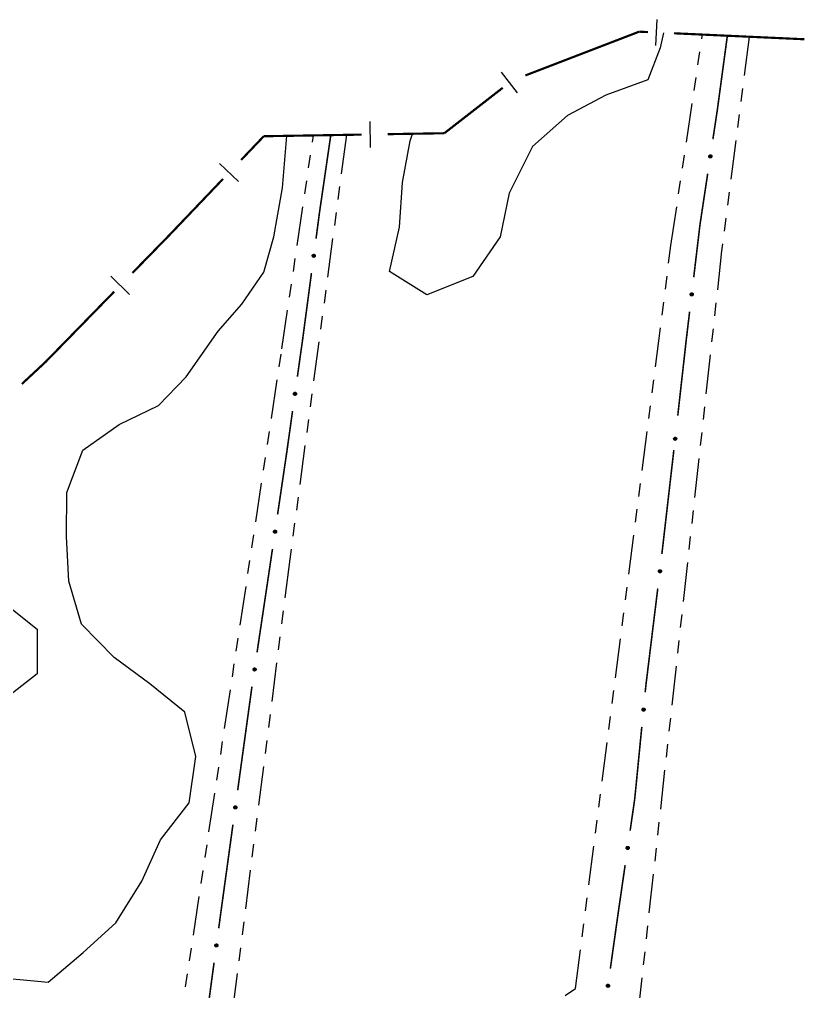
# Model space of a CAD drawing. Extents: x 211453 to 215163, y 4877397 to 4881305.
# Drawn here: x 211719.8 to 211810, y 4878632.4 to 4878744.1 of the extents above; entities that cross this region are included whole.
import ezdxf

# ---------------------------------------------------------------- set-up
doc = ezdxf.new("R2010")
doc.units = 0
doc.header["$LTSCALE"] = 1.5
doc.header["$MEASUREMENT"] = 0
doc.linetypes.add('TRACO_25', pattern=[8, 3, -1, 1, -1, 1, -1])
for name, color, linetype in [('HD-LAGOS-PERENE', 170, 'CONTINUOUS'), ('LM-LIM-SETORES-BAIRROS', 250, 'CONTINUOUS'), ('SV-EIXO-RUA-N-PAV', 6, 'CONTINUOUS'), ('SV-RUA-NAO-PAV', 7, 'CONTINUOUS')]:
    doc.layers.add(name, color=color, linetype=linetype)

msp = doc.modelspace()

# ---------------------------------------------------------------- linework, layer by layer
at = {"layer": 'HD-LAGOS-PERENE', "linetype": 'Continuous'}
for points in [[(211793.740484, 4878742.528028, 8.900029), (211793.326705, 4878740.82119, 8.900029), (211791.942436, 4878737.107979, 8.900029), (211787.112033, 4878735.357978, 8.900029), (211782.691596, 4878733.018007, 8.900029), (211778.68107, 4878729.468091, 8.900029), (211776.020448, 4878724.128268, 8.900029), (211774.979933, 4878719.078457, 8.900029), (211771.839361, 4878714.548593, 8.900029), (211766.5589, 4878712.418601, 8.900029), (211762.278931, 4878715.108428, 8.900029), (211763.419455, 4878720.198239, 8.900029), (211763.759942, 4878725.338036, 8.900029), (211764.643637, 4878730.123816, 8.900029), (211764.897858, 4878730.932699, 8.900029)], [(211717.77927, 4878633.971051, 9.675392), (211723.07949, 4878633.47115, 9.675392), (211727.080004, 4878636.891072, 9.675392), (211730.830506, 4878640.310989, 9.675392), (211733.811092, 4878645.08084, 9.675392), (211735.981637, 4878649.84068, 9.675392), (211739.24219, 4878654.090556, 9.675392), (211740.022715, 4878659.400353, 9.675392), (211738.753119, 4878664.510127, 9.675392), (211734.733212, 4878667.739936, 9.675392), (211730.653283, 4878670.759753, 9.675392), (211726.893447, 4878674.609541, 9.675392), (211725.433825, 4878679.54932, 9.675392), (211725.174282, 4878684.679108, 9.675392), (211725.194746, 4878689.738903, 9.675392), (211727.045284, 4878694.608734, 9.675392), (211731.205761, 4878697.528678, 9.675392), (211735.726187, 4878699.708657, 9.675392), (211738.927743, 4878703.030712, 9.675392), (211742.604599, 4878708.255719, 9.675392), (211745.313862, 4878711.352019, 9.675392), (211747.829606, 4878715.028876, 9.675392), (211748.990719, 4878719.09277, 9.675392), (211749.958313, 4878724.704815, 9.675392), (211750.486639, 4878730.692512, 9.675392)], [(211717.813229, 4878677.219301, 9.675392), (211721.813138, 4878674.029489, 9.675392), (211721.812669, 4878668.899697, 9.675392), (211717.732172, 4878665.709765, 9.675392)]]:
    msp.add_polyline3d(points, dxfattribs=at)
at = {"layer": 'LM-LIM-SETORES-BAIRROS'}
for points in [[(211792.863641, 4878741.066616), (211793.000902, 4878744.063474)], [(211776.972705, 4878735.63925), (211775.130883, 4878738.007307)], [(211760.078153, 4878729.352166), (211760.028159, 4878732.35175)], [(211744.92509, 4878725.440394), (211742.755023, 4878727.511822)], [(211732.420347, 4878712.470173), (211730.273624, 4878714.565783)]]:
    msp.add_lwpolyline(points, dxfattribs=at)
at = {"layer": 'LM-LIM-SETORES-BAIRROS', "const_width": 0.25}
for points in [[(211777.867387, 4878737.631714), (211790.00088, 4878742.298442)], [(211790.00088, 4878742.298442), (211790.932223, 4878742.656651)], [(211790.932223, 4878742.656651), (211791.933319, 4878742.610799)], [(211794.930177, 4878742.473538), (211809.914469, 4878741.787233)], [(211768.556594, 4878730.993678), (211775.262442, 4878736.209338)], [(211747.292435, 4878730.092886), (211747.822421, 4878730.648109)], [(211747.822421, 4878730.648109), (211759.053295, 4878730.835293)], [(211762.052878, 4878730.885287), (211768.052045, 4878730.985275)], [(211768.052045, 4878730.985275), (211768.556594, 4878730.993678)], [(211745.221008, 4878727.922819), (211747.292435, 4878730.092886)], [(211736.93698, 4878719.244314), (211743.149581, 4878725.752752)], [(211732.744059, 4878714.949126), (211736.935279, 4878719.242572)], [(211736.935279, 4878719.242572), (211736.93698, 4878719.244314)], [(211722.768628, 4878704.730392), (211730.648449, 4878712.802404)], [(211720.047911, 4878702.194131), (211722.242313, 4878704.23976)], [(211722.242313, 4878704.23976), (211722.768628, 4878704.730392)]]:
    msp.add_lwpolyline(points, dxfattribs=at)
at = {"layer": 'SV-EIXO-RUA-N-PAV', "const_width": 0.18}
for points in [[(211801.059654, 4878742.192799), (211799.988311, 4878734.26486)], [(211799.988311, 4878734.26486), (211799.906862, 4878733.662134)], [(211799.906862, 4878733.662134), (211799.399908, 4878730.308438)], [(211755.517909, 4878730.776367), (211754.363454, 4878722.860103)], [(211798.802048, 4878726.35337), (211798.054725, 4878721.409534)], [(211754.363454, 4878722.860103), (211754.236519, 4878721.989691)], [(211754.236519, 4878721.989691), (211753.825535, 4878718.896494)], [(211797.918978, 4878720.511522), (211797.197758, 4878714.46258)], [(211798.054725, 4878721.409534), (211797.918978, 4878720.511522)], [(211753.298696, 4878714.93134), (211752.376729, 4878707.992322)], [(211796.72419, 4878710.490713), (211796.369013, 4878707.511812)], [(211752.299607, 4878707.411881), (211751.684872, 4878703.040435)], [(211752.376729, 4878707.992322), (211752.299607, 4878707.411881)], [(211796.338866, 4878707.258967), (211795.364548, 4878698.568047)], [(211796.369013, 4878707.511812), (211796.338866, 4878707.258967)], [(211751.127853, 4878699.079409), (211750.570834, 4878695.118382)], [(211750.570834, 4878695.118382), (211750.464638, 4878694.363212)], [(211750.464638, 4878694.363212), (211749.406955, 4878687.203515)], [(211794.914873, 4878694.593407), (211793.540918, 4878682.672323)], [(211748.822391, 4878683.24646), (211748.530108, 4878681.267933)], [(211748.476755, 4878680.906771), (211747.052863, 4878671.377648)], [(211748.530108, 4878681.267933), (211748.476755, 4878680.906771)], [(211793.067303, 4878678.700487), (211791.728667, 4878667.782243)], [(211746.463814, 4878667.42127), (211744.826915, 4878655.533437)], [(211791.700472, 4878667.552274), (211791.625507, 4878666.787631)], [(211791.728667, 4878667.782243), (211791.700472, 4878667.552274)], [(211791.235221, 4878662.806717), (211790.45465, 4878654.844889)], [(211790.426188, 4878654.554576), (211789.893913, 4878650.88468)], [(211790.45465, 4878654.844889), (211790.426188, 4878654.554576)], [(211744.281282, 4878651.570826), (211742.9172, 4878641.664299)], [(211789.319768, 4878646.9261), (211788.602086, 4878641.977874)], [(211742.89539, 4878641.505906), (211742.648966, 4878639.682369)], [(211742.9172, 4878641.664299), (211742.89539, 4878641.505906)], [(211788.489276, 4878641.200078), (211787.622375, 4878635.046779)], [(211788.602086, 4878641.977874), (211788.489276, 4878641.200078)], [(211742.113295, 4878635.718399), (211741.175869, 4878628.781452)]]:
    msp.add_lwpolyline(points, dxfattribs=at)
at = {"layer": 'SV-EIXO-RUA-N-PAV'}
for points in [[(211799.231297, 4878728.456517), (211799.260878, 4878728.417568), (211799.278337, 4878728.378045), (211799.28341, 4878728.340889), (211799.279332, 4878728.306887), (211799.271242, 4878728.27257), (211799.255453, 4878728.239772), (211799.229865, 4878728.207251), (211799.191002, 4878728.177303), (211799.149339, 4878728.16208), (211799.113178, 4878728.155157), (211799.077477, 4878728.157368), (211799.044272, 4878728.165785), (211799.010745, 4878728.183313), (211798.978042, 4878728.209566), (211798.948874, 4878728.249373), (211798.932024, 4878728.288238), (211798.92806, 4878728.324305), (211798.93051, 4878728.360182), (211798.939189, 4878728.395117), (211798.954874, 4878728.427224), (211798.981366, 4878728.460103), (211799.021036, 4878728.488372), (211799.059608, 4878728.50562), (211799.09561, 4878728.510089), (211799.130877, 4878728.506882), (211799.165394, 4878728.499187), (211799.199025, 4878728.484687), (211799.231297, 4878728.456517)], [(211753.690161, 4878717.041847), (211753.720435, 4878717.003435), (211753.7386, 4878716.964231), (211753.744339, 4878716.927173), (211753.740872, 4878716.893102), (211753.733398, 4878716.858647), (211753.718199, 4878716.82557), (211753.693199, 4878716.792596), (211753.654879, 4878716.761956), (211753.613495, 4878716.745987), (211753.577464, 4878716.738417), (211753.54173, 4878716.739987), (211753.50838, 4878716.747808), (211753.474544, 4878716.764732), (211753.441375, 4878716.790394), (211753.411498, 4878716.829672), (211753.393953, 4878716.868228), (211753.389343, 4878716.904219), (211753.391149, 4878716.940134), (211753.399201, 4878716.975219), (211753.414307, 4878717.007602), (211753.440205, 4878717.040951), (211753.479363, 4878717.069926), (211753.517619, 4878717.087864), (211753.553535, 4878717.092978), (211753.588854, 4878717.090403), (211753.623504, 4878717.083328), (211753.657389, 4878717.069434), (211753.690161, 4878717.041847)], [(211797.087291, 4878712.606284), (211797.118078, 4878712.568282), (211797.136768, 4878712.529325), (211797.143004, 4878712.492347), (211797.139994, 4878712.458233), (211797.132984, 4878712.42368), (211797.11823, 4878712.390403), (211797.093674, 4878712.357096), (211797.055769, 4878712.325944), (211797.014604, 4878712.309422), (211796.978678, 4878712.301368), (211796.942925, 4878712.302459), (211796.909473, 4878712.309831), (211796.875413, 4878712.326299), (211796.841902, 4878712.351514), (211796.811501, 4878712.390387), (211796.79344, 4878712.428705), (211796.788348, 4878712.46463), (211796.789672, 4878712.500566), (211796.797251, 4878712.535756), (211796.811922, 4878712.568339), (211796.83737, 4878712.602033), (211796.876135, 4878712.631531), (211796.914147, 4878712.64998), (211796.949991, 4878712.655576), (211796.985341, 4878712.653476), (211797.020083, 4878712.646866), (211797.054152, 4878712.633428), (211797.087291, 4878712.606284)], [(211751.535379, 4878701.186873), (211751.56536, 4878701.148232), (211751.583226, 4878701.108891), (211751.588682, 4878701.071789), (211751.584955, 4878701.037746), (211751.57722, 4878701.003349), (211751.56177, 4878700.970389), (211751.536518, 4878700.937606), (211751.497967, 4878700.907259), (211751.456463, 4878700.891606), (211751.420375, 4878700.88431), (211751.384653, 4878700.886152), (211751.351364, 4878700.894227), (211751.317658, 4878700.911408), (211751.284685, 4878700.937322), (211751.255108, 4878700.976826), (211751.237858, 4878701.015515), (211751.233522, 4878701.05154), (211751.235601, 4878701.08744), (211751.24392, 4878701.122463), (211751.259272, 4878701.154729), (211751.285424, 4878701.187881), (211751.324801, 4878701.216556), (211751.363192, 4878701.234202), (211751.399146, 4878701.239043), (211751.434444, 4878701.236199), (211751.469039, 4878701.22886), (211751.502818, 4878701.214709), (211751.535379, 4878701.186873)], [(211795.190389, 4878696.022484), (211795.221326, 4878695.984603), (211795.240168, 4878695.94572), (211795.246549, 4878695.908767), (211795.243672, 4878695.874641), (211795.236798, 4878695.840061), (211795.222175, 4878695.806726), (211795.19775, 4878695.773323), (211795.159968, 4878695.742023), (211795.118867, 4878695.725339), (211795.082973, 4878695.717145), (211795.047217, 4878695.718095), (211795.013735, 4878695.725337), (211794.979611, 4878695.741671), (211794.946002, 4878695.766754), (211794.915448, 4878695.805507), (211794.897238, 4878695.843754), (211794.892004, 4878695.879659), (211794.893187, 4878695.9156), (211794.900629, 4878695.95082), (211794.915171, 4878695.983459), (211794.940487, 4878696.017253), (211794.979136, 4878696.046903), (211795.017075, 4878696.065501), (211795.052897, 4878696.071237), (211795.088255, 4878696.069276), (211795.123023, 4878696.062803), (211795.157144, 4878696.049499), (211795.190389, 4878696.022484)], [(211749.244569, 4878685.351039), (211749.274281, 4878685.312189), (211749.291872, 4878685.272725), (211749.297071, 4878685.235586), (211749.293107, 4878685.20157), (211749.285132, 4878685.167227), (211749.269453, 4878685.134376), (211749.243974, 4878685.101769), (211749.205213, 4878685.071691), (211749.163601, 4878685.056327), (211749.127463, 4878685.049283), (211749.091755, 4878685.051374), (211749.058522, 4878685.05968), (211749.024937, 4878685.077095), (211748.992145, 4878685.103238), (211748.962844, 4878685.142946), (211748.945863, 4878685.181754), (211748.941778, 4878685.217808), (211748.944107, 4878685.253693), (211748.952669, 4878685.288657), (211748.968246, 4878685.320816), (211748.994627, 4878685.353785), (211749.034203, 4878685.382186), (211749.072716, 4878685.399564), (211749.108703, 4878685.404154), (211749.14398, 4878685.401066), (211749.178524, 4878685.393486), (211749.212203, 4878685.3791), (211749.244569, 4878685.351039)], [(211793.437438, 4878680.814839), (211793.468099, 4878680.776735), (211793.486659, 4878680.737716), (211793.492772, 4878680.700717), (211793.489648, 4878680.666614), (211793.482523, 4878680.632084), (211793.467659, 4878680.598856), (211793.442992, 4878680.565631), (211793.404984, 4878680.534606), (211793.363764, 4878680.51822), (211793.327811, 4878680.510286), (211793.292063, 4878680.511496), (211793.258635, 4878680.518979), (211793.22463, 4878680.535561), (211793.191204, 4878680.560887), (211793.160932, 4878680.59986), (211793.142999, 4878680.638238), (211793.138026, 4878680.67418), (211793.139469, 4878680.710112), (211793.147166, 4878680.745276), (211793.161945, 4878680.77781), (211793.187505, 4878680.811419), (211793.226367, 4878680.840788), (211793.26444, 4878680.859111), (211793.300303, 4878680.864587), (211793.335646, 4878680.86237), (211793.370366, 4878680.855645), (211793.404389, 4878680.842093), (211793.437438, 4878680.814839)], [(211746.887399, 4878669.525444), (211746.917046, 4878669.486545), (211746.934572, 4878669.447051), (211746.939709, 4878669.409904), (211746.935688, 4878669.375895), (211746.927657, 4878669.341565), (211746.911923, 4878669.30874), (211746.88639, 4878669.276176), (211746.847578, 4878669.246162), (211746.805941, 4878669.230867), (211746.769792, 4878669.223883), (211746.734087, 4878669.226033), (211746.700868, 4878669.234394), (211746.667312, 4878669.251865), (211746.634564, 4878669.278062), (211746.605328, 4878669.317819), (211746.588412, 4878669.356656), (211746.584387, 4878669.392717), (211746.586776, 4878669.428598), (211746.595396, 4878669.463547), (211746.611026, 4878669.49568), (211746.637462, 4878669.528605), (211746.677085, 4878669.556941), (211746.715627, 4878669.574255), (211746.751621, 4878669.578785), (211746.786893, 4878669.575638), (211746.821424, 4878669.568001), (211746.855079, 4878669.553559), (211746.887399, 4878669.525444)], [(211791.553938, 4878664.929428), (211791.585515, 4878664.892079), (211791.605016, 4878664.853522), (211791.612025, 4878664.816683), (211791.60973, 4878664.782514), (211791.603445, 4878664.747821), (211791.589392, 4878664.714242), (211791.565539, 4878664.680428), (211791.528295, 4878664.64849), (211791.487484, 4878664.631109), (211791.451734, 4878664.622305), (211791.415967, 4878664.622646), (211791.382368, 4878664.629317), (211791.34797, 4878664.645068), (211791.313939, 4878664.669575), (211791.28273, 4878664.707803), (211791.263871, 4878664.745734), (211791.258027, 4878664.781545), (211791.258598, 4878664.817501), (211791.265439, 4878664.852842), (211791.279424, 4878664.885724), (211791.304161, 4878664.919944), (211791.3423, 4878664.950247), (211791.379917, 4878664.969489), (211791.415636, 4878664.975834), (211791.451023, 4878664.974475), (211791.485895, 4878664.968594), (211791.520238, 4878664.955873), (211791.553938, 4878664.929428)], [(211744.68275, 4878653.679453), (211744.712842, 4878653.640898), (211744.73082, 4878653.601609), (211744.736384, 4878653.564523), (211744.732755, 4878653.53047), (211744.725118, 4878653.49605), (211744.709762, 4878653.463046), (211744.684606, 4878653.43019), (211744.646141, 4878653.399732), (211744.604682, 4878653.38396), (211744.568616, 4878653.376561), (211744.532889, 4878653.378301), (211744.499576, 4878653.386279), (211744.465821, 4878653.403364), (211744.432774, 4878653.429183), (211744.403084, 4878653.468601), (211744.385722, 4878653.507241), (211744.381283, 4878653.543253), (211744.383259, 4878653.579159), (211744.391477, 4878653.614206), (211744.406737, 4878653.646516), (211744.432793, 4878653.679742), (211744.472087, 4878653.708531), (211744.510428, 4878653.726287), (211744.546368, 4878653.731231), (211744.581674, 4878653.728489), (211744.61629, 4878653.72125), (211744.650109, 4878653.707195), (211744.68275, 4878653.679453)], [(211789.736404, 4878649.031782), (211789.766218, 4878648.993011), (211789.783913, 4878648.953593), (211789.789209, 4878648.916468), (211789.785335, 4878648.882442), (211789.777451, 4878648.848078), (211789.761858, 4878648.815185), (211789.736466, 4878648.782512), (211789.697783, 4878648.752332), (211789.656212, 4878648.736858), (211789.620093, 4878648.729719), (211789.58438, 4878648.731716), (211789.551125, 4878648.739934), (211789.517494, 4878648.757261), (211789.484633, 4878648.783317), (211789.455227, 4878648.822948), (211789.438145, 4878648.861712), (211789.433965, 4878648.897755), (211789.4362, 4878648.933646), (211789.444669, 4878648.968632), (211789.460161, 4878649.000832), (211789.486456, 4878649.03387), (211789.525956, 4878649.062376), (211789.564424, 4878649.079855), (211789.600399, 4878649.08454), (211789.635684, 4878649.081544), (211789.670247, 4878649.074056), (211789.703964, 4878649.059758), (211789.736404, 4878649.031782)], [(211742.509461, 4878637.828028), (211742.53965, 4878637.789549), (211742.557727, 4878637.750305), (211742.563383, 4878637.713233), (211742.55984, 4878637.679171), (211742.55229, 4878637.644732), (211742.537017, 4878637.611689), (211742.511943, 4878637.578771), (211742.473555, 4878637.548216), (211742.432136, 4878637.53234), (211742.396089, 4878637.52485), (211742.360358, 4878637.5265), (211742.327025, 4878637.534395), (211742.293227, 4878637.551394), (211742.260115, 4878637.57713), (211742.230325, 4878637.616474), (211742.212867, 4878637.65507), (211742.208337, 4878637.691071), (211742.210223, 4878637.726981), (211742.218353, 4878637.762049), (211742.233531, 4878637.794397), (211742.259504, 4878637.827689), (211742.298726, 4878637.856577), (211742.337021, 4878637.874429), (211742.372949, 4878637.879463), (211742.408262, 4878637.87681), (211742.442896, 4878637.869658), (211742.47675, 4878637.855688), (211742.509461, 4878637.828028)], [(211787.47241, 4878633.193255), (211787.502382, 4878633.154606), (211787.520237, 4878633.11526), (211787.525685, 4878633.078157), (211787.521949, 4878633.044116), (211787.514205, 4878633.00972), (211787.498746, 4878632.976764), (211787.473487, 4878632.943987), (211787.434927, 4878632.91365), (211787.393419, 4878632.898008), (211787.35733, 4878632.890721), (211787.321609, 4878632.892572), (211787.288321, 4878632.900655), (211787.254619, 4878632.917845), (211787.221653, 4878632.943768), (211787.192086, 4878632.983279), (211787.174846, 4878633.021972), (211787.170519, 4878633.057998), (211787.172608, 4878633.093898), (211787.180935, 4878633.128919), (211787.196296, 4878633.161181), (211787.222456, 4878633.194326), (211787.26184, 4878633.222992), (211787.300236, 4878633.240628), (211787.336191, 4878633.245459), (211787.371488, 4878633.242607), (211787.406082, 4878633.235259), (211787.439856, 4878633.221099), (211787.47241, 4878633.193255)]]:
    msp.add_lwpolyline(points, close=True, dxfattribs=at)
for points in [[(211798.939189, 4878728.395117), (211798.932024, 4878728.288238)], [(211798.947011, 4878728.406784), (211798.940924, 4878728.275222)], [(211798.954874, 4878728.427224), (211798.948874, 4878728.249373)], [(211798.969649, 4878728.437863), (211798.964158, 4878728.237209)], [(211798.981366, 4878728.460103), (211798.978042, 4878728.209566)], [(211799.00214, 4878728.470212), (211798.994343, 4878728.199526)], [(211799.021036, 4878728.488372), (211799.010745, 4878728.183313)], [(211799.039007, 4878728.495), (211799.027178, 4878728.179382)], [(211799.059608, 4878728.50562), (211799.044272, 4878728.165785)], [(211799.07633, 4878728.504538), (211799.06083, 4878728.164635)], [(211799.09561, 4878728.510089), (211799.077477, 4878728.157368)], [(211799.112429, 4878728.505982), (211799.093006, 4878728.158391)], [(211799.130877, 4878728.506882), (211799.113178, 4878728.155157)], [(211799.148653, 4878728.499126), (211799.133765, 4878728.16327)], [(211799.165394, 4878728.499187), (211799.149339, 4878728.16208)], [(211799.181363, 4878728.487281), (211799.171291, 4878728.174158)], [(211799.199025, 4878728.484687), (211799.191002, 4878728.177303)], [(211799.213257, 4878728.47004), (211799.2091, 4878728.196043)], [(211799.231297, 4878728.456517), (211799.229865, 4878728.207251)], [(211799.246548, 4878728.434647), (211799.243348, 4878728.230887)], [(211799.260878, 4878728.417568), (211799.255453, 4878728.239772)], [(211799.270928, 4878728.395081), (211799.263695, 4878728.265072)], [(211799.278337, 4878728.378045), (211799.271242, 4878728.27257)], [(211753.399201, 4878716.975219), (211753.393953, 4878716.868228)], [(211753.406812, 4878716.987025), (211753.403085, 4878716.855374)], [(211753.414307, 4878717.007602), (211753.411498, 4878716.829672)], [(211753.42889, 4878717.018504), (211753.426998, 4878716.817784)], [(211753.440205, 4878717.040951), (211753.441375, 4878716.790394)], [(211753.460795, 4878717.051431), (211753.457853, 4878716.780648)], [(211753.479363, 4878717.069926), (211753.474544, 4878716.764732)], [(211753.497212, 4878717.076875), (211753.491045, 4878716.761097)], [(211753.517619, 4878717.087864), (211753.50838, 4878716.747808)], [(211753.534357, 4878717.087082), (211753.524955, 4878716.746955)], [(211753.553535, 4878717.092978), (211753.54173, 4878716.739987)], [(211753.570424, 4878717.089172), (211753.557239, 4878716.741289)], [(211753.588854, 4878717.090403), (211753.577464, 4878716.738417)], [(211753.606766, 4878717.082967), (211753.597903, 4878716.746899)], [(211753.623504, 4878717.083328), (211753.613495, 4878716.745987)], [(211753.639683, 4878717.071711), (211753.635228, 4878716.758458)], [(211753.657389, 4878717.069434), (211753.654879, 4878716.761956)], [(211753.671882, 4878717.055044), (211753.672638, 4878716.781017)], [(211753.690161, 4878717.041847), (211753.693199, 4878716.792596)], [(211753.705801, 4878717.020254), (211753.706255, 4878716.81647)], [(211753.720435, 4878717.003435), (211753.718199, 4878716.82557)], [(211753.730887, 4878716.981132), (211753.725987, 4878716.851014)], [(211753.7386, 4878716.964231), (211753.733398, 4878716.858647)], [(211796.797251, 4878712.535756), (211796.79344, 4878712.428705)], [(211796.804704, 4878712.547663), (211796.802744, 4878712.415974)], [(211796.811922, 4878712.568339), (211796.811501, 4878712.390387)], [(211796.826357, 4878712.579436), (211796.827159, 4878712.378709)], [(211796.83737, 4878712.602033), (211796.841902, 4878712.351514)], [(211796.857817, 4878712.612788), (211796.85851, 4878712.34199)], [(211796.876135, 4878712.631531), (211796.875413, 4878712.326299)], [(211796.893889, 4878712.638719), (211796.891961, 4878712.322886)], [(211796.914147, 4878712.64998), (211796.909473, 4878712.309831)], [(211796.930894, 4878712.649423), (211796.926058, 4878712.309201)], [(211796.949991, 4878712.655576), (211796.942925, 4878712.302459)], [(211796.96693, 4878712.651997), (211796.958415, 4878712.303969)], [(211796.985341, 4878712.653476), (211796.978678, 4878712.301368)], [(211797.003352, 4878712.646281), (211796.999, 4878712.310123)], [(211797.020083, 4878712.646866), (211797.014604, 4878712.309422)], [(211797.036417, 4878712.635467), (211797.036167, 4878712.322182)], [(211797.054152, 4878712.633428), (211797.055769, 4878712.325944)], [(211797.068836, 4878712.619234), (211797.073271, 4878712.345242)], [(211797.087291, 4878712.606284), (211797.093674, 4878712.357096)], [(211797.10322, 4878712.584902), (211797.106409, 4878712.381142)], [(211797.118078, 4878712.568282), (211797.11823, 4878712.390403)], [(211797.128828, 4878712.54612), (211797.125675, 4878712.415948)], [(211797.136768, 4878712.529325), (211797.132984, 4878712.42368)], [(211751.24392, 4878701.122463), (211751.237858, 4878701.015515)], [(211751.251621, 4878701.13421), (211751.246892, 4878701.002592)], [(211751.259272, 4878701.154729), (211751.255108, 4878700.976826)], [(211751.273937, 4878701.16552), (211751.270517, 4878700.964821)], [(211751.285424, 4878701.187881), (211751.284685, 4878700.937322)], [(211751.306092, 4878701.198203), (211751.301089, 4878700.927451)], [(211751.324801, 4878701.216556), (211751.317658, 4878700.911408)], [(211751.342702, 4878701.22337), (211751.33413, 4878700.907647)], [(211751.363192, 4878701.234202), (211751.351364, 4878700.894227)], [(211751.379924, 4878701.233293), (211751.367932, 4878700.893248)], [(211751.399146, 4878701.239043), (211751.384653, 4878700.886152)], [(211751.416006, 4878701.235109), (211751.400172, 4878700.887336)], [(211751.434444, 4878701.236199), (211751.420375, 4878700.88431)], [(211751.452299, 4878701.228627), (211751.440877, 4878700.892636)], [(211751.469039, 4878701.22886), (211751.456463, 4878700.891606)], [(211751.48513, 4878701.21712), (211751.478289, 4878700.90391)], [(211751.502818, 4878701.214709), (211751.497967, 4878700.907259)], [(211751.517201, 4878701.200209), (211751.51587, 4878700.926184)], [(211751.535379, 4878701.186873), (211751.536518, 4878700.937606)], [(211751.550855, 4878701.165161), (211751.549757, 4878700.961379)], [(211751.56536, 4878701.148232), (211751.56177, 4878700.970389)], [(211751.575641, 4878701.125849), (211751.569751, 4878700.995772)], [(211751.583226, 4878701.108891), (211751.57722, 4878701.003349)], [(211794.908034, 4878695.962755), (211794.906592, 4878695.83106)], [(211794.915171, 4878695.983459), (211794.915448, 4878695.805507)], [(211794.929562, 4878695.994613), (211794.931152, 4878695.793891)], [(211794.940487, 4878696.017253), (211794.946002, 4878695.766754)], [(211794.960892, 4878696.028088), (211794.962647, 4878695.757295)], [(211794.979136, 4878696.046903), (211794.979611, 4878695.741671)], [(211794.996862, 4878696.054161), (211794.996173, 4878695.738322)], [(211795.017075, 4878696.065501), (211795.013735, 4878695.725337)], [(211795.033825, 4878696.06501), (211795.030323, 4878695.724771)], [(211795.052897, 4878696.071237), (211795.047217, 4878695.718095)], [(211795.06985, 4878696.067725), (211795.0627, 4878695.719666)], [(211795.088255, 4878696.069276), (211795.082973, 4878695.717145)], [(211795.106294, 4878696.062152), (211795.103261, 4878695.72598)], [(211795.123023, 4878696.062803), (211795.118867, 4878695.725339)], [(211795.139401, 4878696.051468), (211795.14038, 4878695.738185)], [(211795.157144, 4878696.049499), (211795.159968, 4878695.742023)], [(211795.171884, 4878696.035362), (211795.177393, 4878695.76139)], [(211795.190389, 4878696.022484), (211795.19775, 4878695.773323)], [(211795.206402, 4878696.001166), (211795.210391, 4878695.79742)], [(211795.221326, 4878695.984603), (211795.222175, 4878695.806726)], [(211795.232162, 4878695.962484), (211795.22952, 4878695.832301)], [(211794.900629, 4878695.95082), (211794.897238, 4878695.843754)], [(211795.240168, 4878695.94572), (211795.236798, 4878695.840061)], [(211748.952669, 4878685.288657), (211748.945863, 4878685.181754)], [(211748.960452, 4878685.300351), (211748.954807, 4878685.168769)], [(211748.968246, 4878685.320816), (211748.962844, 4878685.142946)], [(211748.982986, 4878685.331505), (211748.978169, 4878685.130834)], [(211748.994627, 4878685.353785), (211748.992145, 4878685.103238)], [(211749.015367, 4878685.363963), (211749.00848, 4878685.093253)], [(211749.034203, 4878685.382186), (211749.024937, 4878685.077095)], [(211749.052151, 4878685.388875), (211749.041383, 4878685.073219)], [(211749.072716, 4878685.399564), (211749.058522, 4878685.05968)], [(211749.089441, 4878685.398539), (211749.075084, 4878685.058585)], [(211749.108703, 4878685.404154), (211749.091755, 4878685.051374)], [(211749.125535, 4878685.400103), (211749.107281, 4878685.05245)], [(211749.14398, 4878685.401066), (211749.127463, 4878685.049283)], [(211749.161782, 4878685.393369), (211749.148023, 4878685.057466)], [(211749.178524, 4878685.393486), (211749.163601, 4878685.056327)], [(211749.194532, 4878685.381634), (211749.185512, 4878685.068479)], [(211749.212203, 4878685.3791), (211749.205213, 4878685.071691)], [(211749.226484, 4878685.3645), (211749.223248, 4878685.090492)], [(211749.244569, 4878685.351039), (211749.243974, 4878685.101769)], [(211749.259893, 4878685.32922), (211749.257378, 4878685.12545)], [(211749.274281, 4878685.312189), (211749.269453, 4878685.134376)], [(211749.284406, 4878685.289736), (211749.277611, 4878685.159703)], [(211749.291872, 4878685.272725), (211749.285132, 4878685.167227)], [(211793.147166, 4878680.745276), (211793.142999, 4878680.638238)], [(211793.154658, 4878680.757158), (211793.15226, 4878680.625477)], [(211793.161945, 4878680.77781), (211793.160932, 4878680.59986)], [(211793.176416, 4878680.788859), (211793.176551, 4878680.58813)], [(211793.187505, 4878680.811419), (211793.191204, 4878680.560887)], [(211793.207987, 4878680.822106), (211793.20778, 4878680.551308)], [(211793.226367, 4878680.840788), (211793.22463, 4878680.535561)], [(211793.244145, 4878680.847917), (211793.241167, 4878680.532092)], [(211793.26444, 4878680.859111), (211793.258635, 4878680.518979)], [(211793.281186, 4878680.858498), (211793.275218, 4878680.518294)], [(211793.300303, 4878680.864587), (211793.292063, 4878680.511496)], [(211793.31723, 4878680.860952), (211793.307557, 4878680.512954)], [(211793.335646, 4878680.86237), (211793.327811, 4878680.510286)], [(211793.353632, 4878680.855115), (211793.348163, 4878680.518974)], [(211793.370366, 4878680.855645), (211793.363764, 4878680.51822)], [(211793.386662, 4878680.844191), (211793.385369, 4878680.530909)], [(211793.404389, 4878680.842093), (211793.404984, 4878680.534606)], [(211793.419027, 4878680.827851), (211793.42255, 4878680.553845)], [(211793.437438, 4878680.814839), (211793.442992, 4878680.565631)], [(211793.453296, 4878680.793405), (211793.455808, 4878680.589635)], [(211793.468099, 4878680.776735), (211793.467659, 4878680.598856)], [(211793.478775, 4878680.754538), (211793.475189, 4878680.624377)], [(211793.486659, 4878680.737716), (211793.482523, 4878680.632084)], [(211746.595396, 4878669.463547), (211746.588412, 4878669.356656)], [(211746.603198, 4878669.475228), (211746.597334, 4878669.343655)], [(211746.611026, 4878669.49568), (211746.605328, 4878669.317819)], [(211746.625783, 4878669.506345), (211746.620633, 4878669.305682)], [(211746.637462, 4878669.528605), (211746.634564, 4878669.278062)], [(211746.658219, 4878669.538749), (211746.650882, 4878669.26805)], [(211746.677085, 4878669.556941), (211746.667312, 4878669.251865)], [(211746.695044, 4878669.563599), (211746.683751, 4878669.247962)], [(211746.715627, 4878669.574255), (211746.700868, 4878669.234394)], [(211746.73235, 4878669.573201), (211746.717428, 4878669.233272)], [(211746.751621, 4878669.578785), (211746.734087, 4878669.226033)], [(211746.768447, 4878669.574706), (211746.749615, 4878669.227083)], [(211746.786893, 4878669.575638), (211746.769792, 4878669.223883)], [(211746.804683, 4878669.567912), (211746.790365, 4878669.232031)], [(211746.821424, 4878669.568001), (211746.805941, 4878669.230867)], [(211746.837413, 4878669.556123), (211746.827873, 4878669.242983)], [(211746.855079, 4878669.553559), (211746.847578, 4878669.246162)], [(211746.869336, 4878669.538935), (211746.865645, 4878669.264932)], [(211746.887399, 4878669.525444), (211746.88639, 4878669.276176)], [(211746.902687, 4878669.503599), (211746.899833, 4878669.299834)], [(211746.917046, 4878669.486545), (211746.911923, 4878669.30874)], [(211746.927134, 4878669.464075), (211746.920122, 4878669.334054)], [(211746.934572, 4878669.447051), (211746.927657, 4878669.341565)], [(211791.265439, 4878664.852842), (211791.263871, 4878664.745734)], [(211791.272641, 4878664.864902), (211791.27344, 4878664.733201)], [(211791.279424, 4878664.885724), (211791.28273, 4878664.707803)], [(211791.293623, 4878664.897121), (211791.298629, 4878664.696455)], [(211791.304161, 4878664.919944), (211791.313939, 4878664.669575)], [(211791.324378, 4878664.931125), (211791.330742, 4878664.660401)], [(211791.3423, 4878664.950247), (211791.34797, 4878664.645068)], [(211791.3599, 4878664.957806), (211791.364586, 4878664.642002)], [(211791.379917, 4878664.969489), (211791.382368, 4878664.629317)], [(211791.396673, 4878664.969282), (211791.398963, 4878664.629034)], [(211791.415636, 4878664.975834), (211791.415967, 4878664.622646)], [(211791.432647, 4878664.972611), (211791.431422, 4878664.624481)], [(211791.451023, 4878664.974475), (211791.451734, 4878664.622305)], [(211791.46918, 4878664.967658), (211791.471869, 4878664.631484)], [(211791.485895, 4878664.968594), (211791.487484, 4878664.631109)], [(211791.502464, 4878664.95754), (211791.508775, 4878664.644318)], [(211791.520238, 4878664.955873), (211791.528295, 4878664.64849)], [(211791.535216, 4878664.941989), (211791.545388, 4878664.66815)], [(211791.553938, 4878664.929428), (211791.565539, 4878664.680428)], [(211791.570312, 4878664.908385), (211791.577767, 4878664.704736)], [(211791.585515, 4878664.892079), (211791.589392, 4878664.714242)], [(211791.596726, 4878664.870148), (211791.5963, 4878664.739938)], [(211791.605016, 4878664.853522), (211791.603445, 4878664.747821)], [(211744.391477, 4878653.614206), (211744.385722, 4878653.507241)], [(211744.399144, 4878653.625975), (211744.394793, 4878653.494344)], [(211744.406737, 4878653.646516), (211744.403084, 4878653.468601)], [(211744.421371, 4878653.657349), (211744.418527, 4878653.456641)], [(211744.432793, 4878653.679742), (211744.432774, 4878653.429183)], [(211744.453432, 4878653.690124), (211744.449206, 4878653.419359)], [(211744.472087, 4878653.708531), (211744.465821, 4878653.403364)], [(211744.489969, 4878653.715396), (211744.482304, 4878653.39965)], [(211744.510428, 4878653.726287), (211744.499576, 4878653.386279)], [(211744.527162, 4878653.725426), (211744.516148, 4878653.385348)], [(211744.546368, 4878653.731231), (211744.532889, 4878653.378301)], [(211744.563239, 4878653.727345), (211744.548404, 4878653.379529)], [(211744.581674, 4878653.728489), (211744.568616, 4878653.376561)], [(211744.599551, 4878653.720968), (211744.589094, 4878653.384945)], [(211744.61629, 4878653.72125), (211744.604682, 4878653.38396)], [(211744.632414, 4878653.709556), (211744.626474, 4878653.396327)], [(211744.650109, 4878653.707195), (211744.646141, 4878653.399732)], [(211744.664533, 4878653.692737), (211744.663991, 4878653.418709)], [(211744.68275, 4878653.679453), (211744.684606, 4878653.43019)], [(211744.698288, 4878653.657786), (211744.697775, 4878653.454002)], [(211744.712842, 4878653.640898), (211744.709762, 4878653.463046)], [(211744.723187, 4878653.618545), (211744.717671, 4878653.488452)], [(211744.73082, 4878653.601609), (211744.725118, 4878653.49605)], [(211789.525956, 4878649.062376), (211789.517494, 4878648.757261)], [(211789.543887, 4878649.069111), (211789.53395, 4878648.753429)], [(211789.564424, 4878649.079855), (211789.551125, 4878648.739934)], [(211789.581152, 4878649.078873), (211789.567689, 4878648.738884)], [(211789.600399, 4878649.08454), (211789.58438, 4878648.731716)], [(211789.617241, 4878649.080533), (211789.599903, 4878648.732833)], [(211789.635684, 4878649.081544), (211789.620093, 4878648.729719)], [(211789.653506, 4878649.073894), (211789.640631, 4878648.737956)], [(211789.670247, 4878649.074056), (211789.656212, 4878648.736858)], [(211789.686287, 4878649.062246), (211789.678091, 4878648.749068)], [(211789.703964, 4878649.059758), (211789.697783, 4878648.752332)], [(211789.444669, 4878648.968632), (211789.438145, 4878648.861712)], [(211789.452421, 4878648.980346), (211789.447123, 4878648.84875)], [(211789.460161, 4878649.000832), (211789.455227, 4878648.822948)], [(211789.474873, 4878649.01156), (211789.470585, 4878648.810877)], [(211789.486456, 4878649.03387), (211789.484633, 4878648.783317)], [(211789.507169, 4878649.044103), (211789.500994, 4878648.773375)], [(211789.718284, 4878649.045196), (211789.715768, 4878648.77118)], [(211789.736404, 4878649.031782), (211789.736466, 4878648.782512)], [(211789.751786, 4878649.010003), (211789.749807, 4878648.806228)], [(211789.766218, 4878648.993011), (211789.761858, 4878648.815185)], [(211789.776402, 4878648.970584), (211789.769949, 4878648.840534)], [(211789.783913, 4878648.953593), (211789.777451, 4878648.848078)], [(211742.218353, 4878637.762049), (211742.212867, 4878637.65507)], [(211742.225991, 4878637.773837), (211742.221971, 4878637.642195)], [(211742.233531, 4878637.794397), (211742.230325, 4878637.616474)], [(211742.248138, 4878637.805267), (211742.245799, 4878637.604552)], [(211742.259504, 4878637.827689), (211742.260115, 4878637.57713)], [(211742.280116, 4878637.838123), (211742.276571, 4878637.567348)], [(211742.298726, 4878637.856577), (211742.293227, 4878637.551394)], [(211742.31659, 4878637.863486), (211742.309719, 4878637.547722)], [(211742.337021, 4878637.874429), (211742.327025, 4878637.534395)], [(211742.353758, 4878637.87361), (211742.343598, 4878637.533505)], [(211742.372949, 4878637.879463), (211742.360358, 4878637.5265)], [(211742.38983, 4878637.87562), (211742.375869, 4878637.527767)], [(211742.408262, 4878637.87681), (211742.396089, 4878637.52485)], [(211742.426157, 4878637.869334), (211742.416546, 4878637.533286)], [(211742.442896, 4878637.869658), (211742.432136, 4878637.53234)], [(211742.45905, 4878637.858004), (211742.453896, 4878637.544762)], [(211742.47675, 4878637.855688), (211742.473555, 4878637.548216)], [(211742.491211, 4878637.841266), (211742.491357, 4878637.567238)], [(211742.509461, 4878637.828028), (211742.511943, 4878637.578771)], [(211742.525053, 4878637.8064), (211742.525053, 4878637.602615)], [(211742.53965, 4878637.789549), (211742.537017, 4878637.611689)], [(211742.550051, 4878637.767222), (211742.544861, 4878637.637115)], [(211742.557727, 4878637.750305), (211742.55229, 4878637.644732)], [(211787.180935, 4878633.128919), (211787.174846, 4878633.021972)], [(211787.188639, 4878633.140664), (211787.183876, 4878633.009047)], [(211787.196296, 4878633.161181), (211787.192086, 4878632.983279)], [(211787.210964, 4878633.171968), (211787.207492, 4878632.97127)], [(211787.222456, 4878633.194326), (211787.221653, 4878632.943768)], [(211787.243127, 4878633.204643), (211787.238054, 4878632.933892)], [(211787.26184, 4878633.222992), (211787.254619, 4878632.917845)], [(211787.279743, 4878633.2298), (211787.271091, 4878632.91408)], [(211787.300236, 4878633.240628), (211787.288321, 4878632.900655)], [(211787.316968, 4878633.239714), (211787.304889, 4878632.899672)], [(211787.336191, 4878633.245459), (211787.321609, 4878632.892572)], [(211787.35305, 4878633.241521), (211787.337127, 4878632.893753)], [(211787.371488, 4878633.242607), (211787.35733, 4878632.890721)], [(211787.389342, 4878633.23503), (211787.377834, 4878632.899042)], [(211787.406082, 4878633.235259), (211787.393419, 4878632.898008)], [(211787.422169, 4878633.223515), (211787.415249, 4878632.910306)], [(211787.439856, 4878633.221099), (211787.434927, 4878632.91365)], [(211787.454235, 4878633.206595), (211787.452836, 4878632.932571)], [(211787.47241, 4878633.193255), (211787.473487, 4878632.943987)], [(211787.487881, 4878633.171539), (211787.486731, 4878632.967758)], [(211787.502382, 4878633.154606), (211787.498746, 4878632.976764)], [(211787.512657, 4878633.132221), (211787.506734, 4878633.002145)], [(211787.520237, 4878633.11526), (211787.514205, 4878633.00972)]]:
    msp.add_lwpolyline(points, dxfattribs=at)
at = {"layer": 'SV-RUA-NAO-PAV', "linetype": 'TRACO_25'}
for points in [[(211803.546214, 4878742.078911, 9.72574), (211800.401065, 4878717.4789, 9.72574), (211784.47826, 4878572.337671, 12.545635), (211780.554783, 4878538.988112, 12.545635)], [(211783.619693, 4878632.749316, 12.152526), (211794.580829, 4878718.098788, 9.413581), (211798.200805, 4878742.323739, 9.927133)], [(211725.949325, 4878544.404814, 12.934977), (211737.94827, 4878627.021138, 10.611869), (211749.902615, 4878706.226339, 10.611869), (211753.527716, 4878730.743197, 10.843472)], [(211757.319898, 4878730.8064, 10.682357), (211750.815333, 4878682.079595, 10.682357), (211741.641221, 4878609.922983, 11.659113), (211741.810443, 4878607.771577, 11.548347), (211743.159138, 4878606.668099, 11.548347), (211744.87566, 4878607.158533, 11.548347), (211783.619693, 4878632.749316, 11.548347)]]:
    msp.add_polyline3d(points, dxfattribs=at)

doc.saveas('drawing.dxf')
